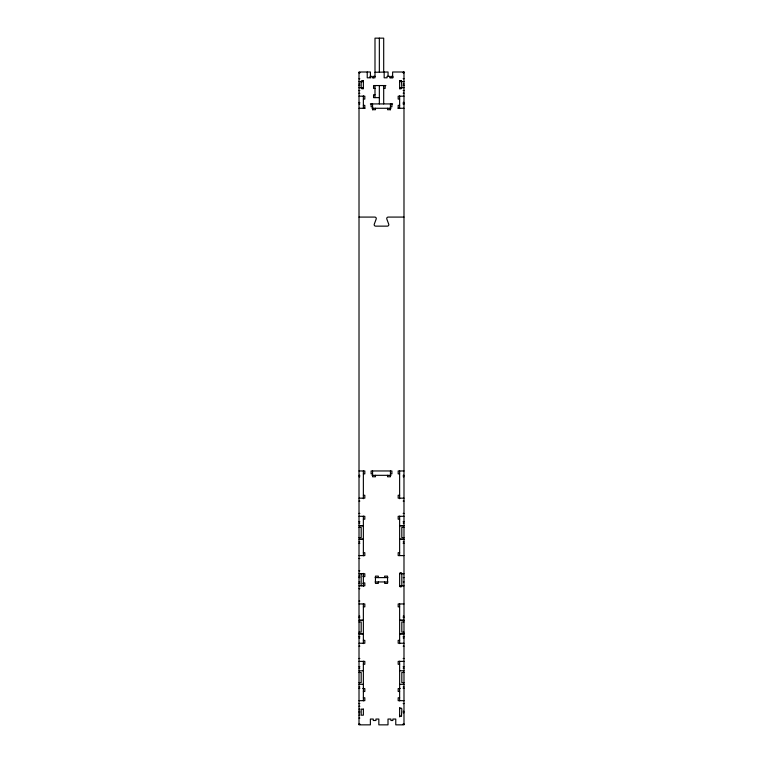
<?xml version="1.0" encoding="UTF-8"?>
<svg xmlns="http://www.w3.org/2000/svg" width="763" height="763" viewBox="0 0 763 763"><rect width="100%" height="100%" fill="white"/><g stroke="black" fill="none" stroke-linecap="round" stroke-linejoin="round"><path stroke-width="1.14" d="M375.463 108.27L375.463 109.719L372.563 109.719L372.563 106.82L371.114 106.82L371.114 103.921M387.556 108.27L387.556 109.719L390.456 109.719L390.456 106.82L391.905 106.82L391.905 103.921M401.491 716.009L401.815 709.132A1.087 1.087 0 0 0 400.718 708.045A1.087 1.087 0 0 0 399.631 709.132M403.989 71.999L392.621 71.999L392.621 77.807L389.721 77.807L389.721 76.357L387.06 76.357L387.06 77.807L384.161 77.807L384.161 71.999M403.169 72.323L403.989 72.323M359.011 72.418L359.831 72.418M359.011 72.971L359.831 72.971M403.169 72.876L403.989 72.876M375.091 76.357L373.326 76.357L373.326 77.807M403.169 78.684L403.989 78.684M359.011 78.77L359.831 78.77M399.631 81.584L403.989 81.584M359.011 81.67L363.369 81.67M359.011 84.092L359.831 84.092M403.169 84.006L403.989 84.006M359.011 85.542L359.831 85.542M385.878 85.542L373.546 85.542L373.546 88.441L374.995 88.441M403.169 85.456L403.989 85.456M399.631 87.631L403.989 87.631M359.011 87.716L363.369 87.716A1.087 1.087 0 0 1 362.282 88.804A1.087 1.087 0 0 1 361.185 87.716L361.185 81.498M383.694 88.441L385.153 88.441L385.153 85.542M359.011 90.616L359.831 90.616M403.169 90.53L403.989 90.53M403.169 93.191L403.989 93.191M359.011 93.277L359.831 93.277M374.995 94.726L373.546 94.726L373.546 97.635L379.345 97.635M359.011 96.186L364.819 96.186L364.819 99.085L363.369 99.085M403.989 96.186L398.181 96.186L398.181 99.085L399.631 99.085M403.169 102.376L403.989 102.376M359.011 102.471L359.831 102.471M403.169 103.825L403.989 103.825M359.001 103.921L359.831 103.921M370.379 103.921L392.621 103.921M403.169 103.921L403.999 103.921M363.369 105.37L364.819 105.37L364.819 108.27M399.631 105.37L398.181 105.37L398.181 108.27M359.001 108.27L364.933 108.27M372.01 108.27L390.99 108.27M398.067 108.27L403.999 108.27M359.011 217.083L374.824 217.083A1.45 1.45 0 0 1 376.188 219.029L374.242 224.274A1.45 1.45 0 0 0 375.634 226.144L387.366 226.144A1.45 1.45 0 0 0 388.758 224.274L386.812 219.029A1.45 1.45 0 0 1 388.176 217.083L403.989 217.083M359.001 470.962L364.819 470.962L364.819 473.871L363.369 473.871M403.999 470.962L398.181 470.962L398.181 473.871L399.631 473.871M372.563 473.871L371.114 473.871L371.114 470.962L391.905 470.962L391.905 473.871L390.456 473.871M359.001 475.32L359.831 475.32M372.01 475.32L390.99 475.32M403.169 475.32L403.999 475.32M359.011 476.77L359.831 476.77M403.169 476.77L403.989 476.77M363.369 495.263L364.819 495.263L364.819 498.163L359.011 498.163M399.631 495.263L398.181 495.263L398.181 498.163L403.989 498.163M359.011 501.072L359.831 501.072M403.169 501.072L403.989 501.072M359.011 513.404L359.831 513.404M403.169 513.404L403.989 513.404M359.011 516.303L364.819 516.303L364.819 519.202L363.369 519.202M403.989 516.303L398.181 516.303L398.181 519.202L399.631 519.202M359.011 521.606L359.831 521.606M403.169 521.606L403.989 521.606M359.011 523.056L359.831 523.056M403.169 523.056L403.989 523.056M359.011 527.414L361.185 527.414L361.185 537.572L359.011 537.572M403.989 527.414L401.815 527.414L401.815 537.572L403.989 537.572M359.011 541.921L359.831 541.921M403.169 541.921L403.989 541.921M359.011 543.37L359.831 543.37M403.169 543.37L403.989 543.37M363.369 552.689L364.819 552.689L364.819 555.598L359.011 555.598M399.631 552.689L398.181 552.689L398.181 555.598L403.989 555.598M359.011 558.497L359.831 558.497M359.011 570.829L359.831 570.829M359.011 573.728L364.819 573.728L364.819 576.628L363.369 576.628M399.631 573.728A1.087 1.087 0 0 1 400.718 572.641A1.087 1.087 0 0 1 401.815 573.728L401.815 585.822A1.087 1.087 0 0 1 400.718 586.909A1.087 1.087 0 0 1 399.631 585.822L399.631 573.728L403.989 573.728M359.011 576.141L359.831 576.141M362.826 576.141L363.369 576.141M359.011 577.601L359.831 577.601M375.1 577.601L387.919 577.601M403.274 577.601L403.999 577.601M359.011 581.95L359.831 581.95M375.1 581.95L387.919 581.95M403.274 581.95L403.999 581.95M363.369 582.913L364.819 582.913L364.819 585.822L359.011 585.822M359.011 583.399L359.831 583.399M362.826 583.399L363.369 583.399M399.631 585.822L403.989 585.822M359.011 588.721L359.831 588.721M359.011 601.053L359.831 601.053M359.011 603.953L364.819 603.953L364.819 606.852L363.369 606.852M403.989 603.953L398.181 603.953L398.181 606.852L399.631 606.852M359.011 616.17L359.831 616.17M403.169 616.17L403.989 616.17M359.011 617.629L359.831 617.629M403.169 617.629L403.989 617.629M359.011 621.979L361.185 621.979L361.185 632.136L359.011 632.136M403.989 621.979L401.815 621.979L401.815 632.136L403.989 632.136M359.011 633.786L363.369 633.786M399.631 633.786L403.989 633.786M359.011 633.853L363.369 633.853M399.631 633.853L403.989 633.853M359.011 636.485L359.831 636.485M403.169 636.485L403.989 636.485M359.011 637.935L359.831 637.935M403.169 637.935L403.989 637.935M363.369 640.338L364.819 640.338L364.819 643.247L359.011 643.247M399.631 640.338L398.181 640.338L398.181 643.247L403.989 643.247M359.011 646.147L359.831 646.147M403.169 646.147L403.989 646.147M359.011 658.479L359.831 658.479M403.169 658.479L403.989 658.479M359.011 661.378L364.819 661.378L364.819 664.277L363.369 664.277M403.989 661.378L398.181 661.378L398.181 664.277L399.631 664.277M359.011 666.69L359.831 666.69M403.169 666.69L403.989 666.69M359.011 668.14L359.831 668.14M403.169 668.14L403.989 668.14M359.011 670.83L363.369 670.772M399.631 670.772L403.989 670.772M359.011 672.489L361.185 672.489L361.185 682.647L359.011 682.647M403.989 672.489L401.815 672.489L401.815 682.647L403.989 682.647M359.011 684.306L363.369 684.306M399.631 684.363L403.989 684.306M359.011 686.996L359.831 686.996M403.169 686.996L403.989 686.996M359.011 688.445L359.831 688.445M362.826 688.445L363.369 688.445M399.631 688.445L400.174 688.445M403.169 688.445L403.989 688.445M363.369 688.579L364.819 688.579L364.819 691.478L363.369 691.478M399.631 688.579L398.181 688.579L398.181 691.478L399.631 691.478M363.369 697.773L364.819 697.773L364.819 700.672L359.011 700.672M399.631 697.773L398.181 697.773L398.181 700.672L403.989 700.672M359.011 703.572L359.831 703.572M403.169 703.572L403.989 703.572M359.011 706.233L359.831 706.233M359.011 709.132L359.831 709.132M359.011 711.307L359.831 711.307M403.169 711.307L403.989 711.307M359.011 712.756L359.831 712.756M403.169 712.756L403.989 712.756M359.011 715.179L359.831 715.179M359.011 718.078L359.831 718.078M359.011 723.887L359.831 723.887M403.169 723.887L403.989 723.887M359.011 724.43L359.831 724.43M403.169 724.43L403.989 724.43M401.491 80.84L401.815 87.716A1.087 1.087 0 0 1 400.718 88.804A1.087 1.087 0 0 1 399.631 87.716M363.045 80.84L363.369 81.498M374.995 72.275L388.052 71.999L388.052 76.357M403.989 71.913L403.989 724.85L395.768 724.85L395.768 719.051L392.869 719.051L392.869 720.501L390.904 720.501L390.904 719.051L388.005 719.051L388.005 724.85L378.839 724.85L378.839 719.051L375.94 719.051L375.94 720.501L373.279 720.501L373.279 719.051L370.379 719.051L370.379 724.85L359.011 724.85L359.011 71.999L370.417 71.999L370.417 77.807M399.631 80.496L399.631 88.899M399.631 95.833L399.631 108.27M399.631 470.962L399.631 498.706M399.631 516.122L399.631 555.598M399.631 603.953L399.631 643.61M399.631 661.197L399.631 700.854M399.631 707.559L399.631 716.867M392.907 77.807L392.907 76.357L390.952 76.357L390.952 77.807M390.446 103.921L390.456 109.719M390.446 470.962L390.456 476.77L387.556 476.77L387.556 475.32M384.628 577.601L384.628 576.141L387.537 576.141L387.537 583.399L384.628 583.399L384.628 581.95M383.694 71.999L383.694 38.15L374.995 38.15L374.995 77.807L372.096 77.807L372.096 76.357L370.131 76.357L370.131 77.807L367.232 77.807L367.232 71.999M383.694 85.542L383.694 103.921M379.345 38.15L379.345 71.999M379.345 85.542L379.345 103.921M378.343 577.601L378.343 576.141L375.444 576.141L375.444 583.399L378.343 583.399L378.343 581.95M375.463 475.32L375.463 476.77L372.563 476.77L372.554 470.962M374.995 85.542L374.995 97.635M372.554 103.921L372.563 109.719M363.369 80.582L363.369 88.804M363.369 95.833L363.369 108.27M363.369 470.962L363.369 498.706M363.369 516.122L363.369 555.826M363.369 573.366L363.369 586.365M363.369 603.876L363.369 643.61M363.369 661.197L363.369 700.854M361.185 573.728L361.185 585.822M399.564 81.479A1.106 1.106 0 0 1 401.405 80.926M361.118 81.479A1.106 1.106 0 0 1 362.959 80.926M401.405 715.932A1.106 1.106 0 0 1 399.564 715.37M363.369 525.697L359.011 525.697L363.369 525.755M403.989 525.697L399.631 525.697L403.989 525.755M363.369 539.222L359.011 539.222L363.369 539.288M403.989 539.222L399.631 539.222L403.989 539.288M363.369 620.262L359.011 620.262L363.369 620.319M403.989 620.262L399.631 620.262L403.989 620.319M363.369 709.132L361.185 709.132L361.185 715.179L363.369 715.179L363.369 709.132"/></g></svg>
